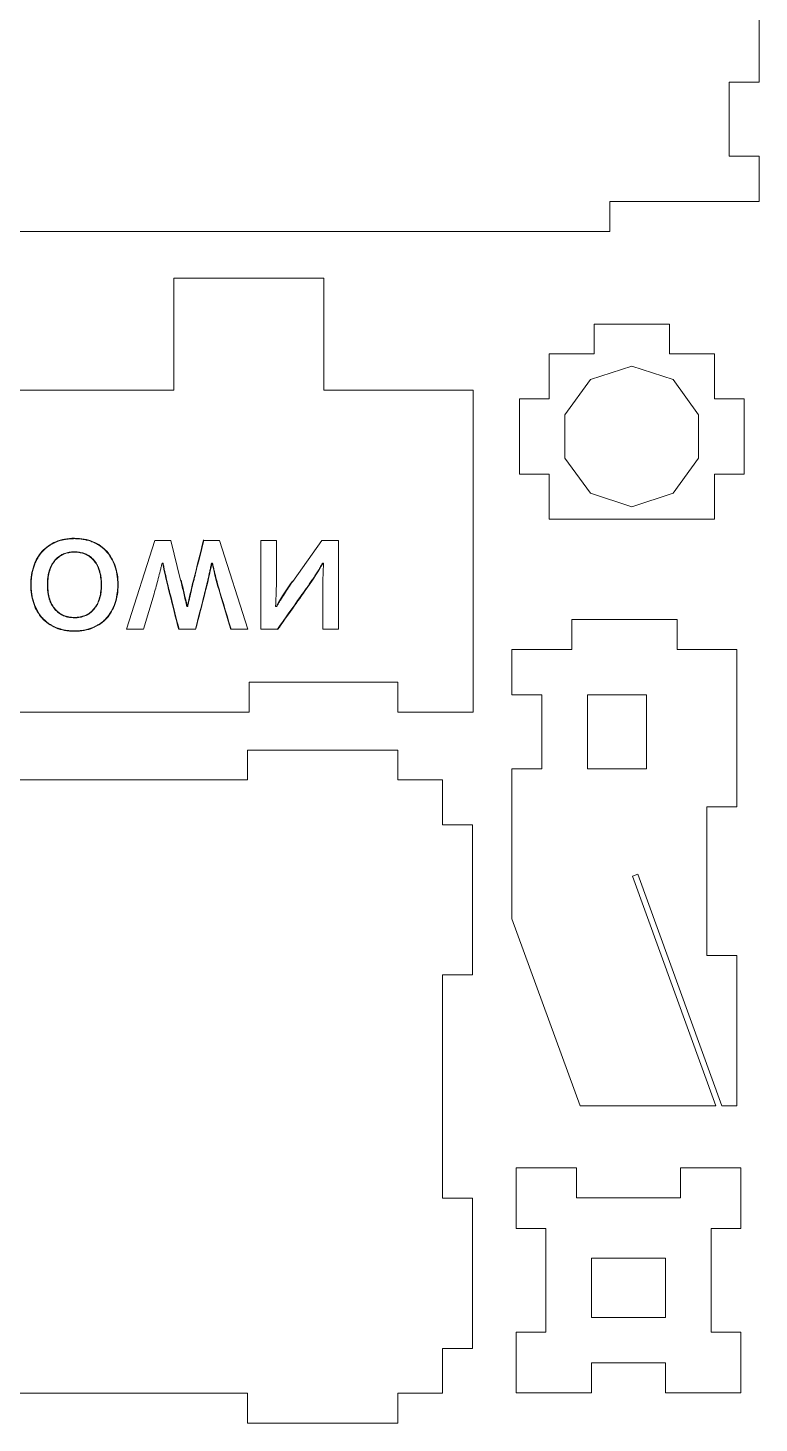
# Model space of a CAD drawing. Header units: millimetres. Extents: x -29 to 266, y -29 to 330.
# Drawn here: x 167.7 to 265.6, y -25 to 161.7 of the extents above; entities that cross this region are included whole.
import ezdxf

# ---------------------------------------------------------------- set-up
doc = ezdxf.new("R2010")
doc.units = ezdxf.units.MM
doc.layers.add('Top$1', color=7, linetype='Continuous', true_color=0xffffff)

msp = doc.modelspace()

# ---------------------------------------------------------------- linework, layer by layer
at = {"layer": 'Top$1', "color": 155, "linetype": 'Continuous', "lineweight": 18}
for p, q in [((265.56, 154.48), (265.56, 204.58)), ((261.56, 154.48), (265.56, 154.48)), ((261.56, 144.58), (261.56, 154.48)), ((265.56, 144.58), (261.56, 144.58)), ((265.56, 138.48), (265.56, 144.58)), ((245.56, 138.48), (265.56, 138.48)), ((245.56, 134.48), (245.56, 138.48)), ((135.46, 134.48), (245.56, 134.48)), ((207.3, 128.23), (187.2, 128.23)), ((187.2, 128.23), (187.2, 113.23)), ((207.3, 113.23), (207.3, 128.23)), ((243.47, 118.09), (243.47, 122.09)), ((243.47, 122.09), (253.57, 122.09)), ((253.57, 122.09), (253.57, 118.09)), ((237.47, 118.09), (243.47, 118.09)), ((237.47, 112.09), (237.47, 118.09)), ((253.57, 118.09), (259.57, 118.09)), ((259.57, 118.09), (259.57, 112.09)), ((248.52, 116.45), (242.99, 114.65)), ((254.05, 114.65), (248.52, 116.45)), ((242.99, 114.65), (239.57, 109.95)), ((257.47, 109.95), (254.05, 114.65)), ((187.2, 113.23), (117.3, 113.23)), ((227.3, 113.23), (207.3, 113.23)), ((227.3, 70.13), (227.3, 113.23)), ((233.47, 112.09), (237.47, 112.09)), ((233.47, 101.99), (233.47, 112.09)), ((259.57, 112.09), (263.57, 112.09)), ((263.57, 112.09), (263.57, 101.99)), ((239.57, 109.95), (239.57, 104.13)), ((257.47, 104.13), (257.47, 109.95)), ((239.57, 104.13), (242.99, 99.43)), ((254.05, 99.43), (257.47, 104.13)), ((237.47, 101.99), (233.47, 101.99)), ((237.47, 95.99), (237.47, 101.99)), ((259.57, 101.99), (259.57, 95.99)), ((263.57, 101.99), (259.57, 101.99)), ((242.99, 99.43), (248.52, 97.63)), ((248.52, 97.63), (254.05, 99.43)), ((259.57, 95.99), (237.47, 95.99)), ((184.68, 93.13), (180.89, 81.23)), ((186.79, 93.13), (184.68, 93.13)), ((188.12, 87.79), (186.79, 93.13)), ((193.34, 93.13), (191.22, 93.13)), ((197.12, 81.23), (193.34, 93.13)), ((198.85, 93.13), (198.85, 81.23)), ((200.94, 93.13), (198.85, 93.13)), ((207.01, 93.13), (203.12, 87.63)), ((209.24, 93.13), (207.01, 93.13)), ((209.24, 81.23), (209.24, 93.13)), ((185.63, 90.08), (185.76, 90.08)), ((192.25, 90.08), (192.38, 90.08)), ((207.12, 90.07), (207.25, 90.07)), ((183.13, 81.23), (184.56, 85.98)), ((189.07, 84.29), (188.94, 84.29)), ((200.97, 84.28), (200.83, 84.28)), ((240.48, 82.54), (254.58, 82.54)), ((240.48, 78.54), (240.48, 82.54)), ((254.58, 82.54), (254.58, 78.54)), ((180.89, 81.23), (183.13, 81.23)), ((187.91, 81.23), (190.1, 81.23)), ((194.88, 81.23), (197.12, 81.23)), ((198.85, 81.23), (201.08, 81.23)), ((207.14, 81.23), (209.24, 81.23)), ((232.48, 78.54), (240.48, 78.54)), ((232.48, 72.44), (232.48, 78.54)), ((254.58, 78.54), (262.58, 78.54)), ((262.58, 78.54), (262.58, 57.44)), ((197.3, 70.13), (197.3, 74.13)), ((197.3, 74.13), (217.2, 74.13)), ((217.2, 74.13), (217.2, 70.13)), ((236.48, 72.44), (232.48, 72.44)), ((236.48, 62.54), (236.48, 72.44)), ((242.58, 72.44), (250.48, 72.44)), ((242.58, 62.54), (242.58, 72.44)), ((250.48, 72.44), (250.48, 62.54)), ((107.2, 70.13), (197.3, 70.13)), ((217.2, 70.13), (227.3, 70.13)), ((217.18, 65.05), (197.08, 65.05)), ((197.08, 65.05), (197.08, 61.05)), ((217.18, 61.05), (217.18, 65.05)), ((232.48, 62.54), (236.48, 62.54)), ((232.48, 42.48), (232.48, 62.54)), ((250.48, 62.54), (242.58, 62.54)), ((197.08, 61.05), (107.18, 61.05)), ((223.18, 61.05), (217.18, 61.05)), ((223.18, 55.05), (223.18, 61.05)), ((258.58, 57.44), (258.58, 37.54)), ((262.58, 57.44), (258.58, 57.44)), ((227.18, 55.05), (223.18, 55.05)), ((227.18, 34.95), (227.18, 55.05)), ((249.31, 48.44), (248.6, 48.18)), ((248.6, 48.18), (259.79, 17.44)), ((260.59, 17.44), (249.31, 48.44)), ((241.59, 17.44), (232.48, 42.48)), ((258.58, 37.54), (262.58, 37.54)), ((262.58, 37.54), (262.58, 17.44)), ((223.18, 5.05), (223.18, 34.95)), ((223.18, 34.95), (227.18, 34.95)), ((259.79, 17.44), (241.59, 17.44)), ((262.58, 17.44), (260.59, 17.44)), ((233.03, 9.11), (241.13, 9.11)), ((233.03, 1.01), (233.03, 9.11)), ((241.13, 9.11), (241.13, 5.11)), ((255.03, 5.11), (255.03, 9.11)), ((255.03, 9.11), (263.13, 9.11)), ((263.13, 9.11), (263.13, 1.01)), ((227.18, 5.05), (223.18, 5.05)), ((227.18, -15.05), (227.18, 5.05)), ((241.13, 5.11), (255.03, 5.11)), ((237.03, 1.01), (233.03, 1.01)), ((237.03, -12.89), (237.03, 1.01)), ((263.13, 1.01), (259.13, 1.01)), ((259.13, 1.01), (259.13, -12.89)), ((243.13, -2.99), (253.03, -2.99)), ((243.13, -10.89), (243.13, -2.99)), ((253.03, -2.99), (253.03, -10.89)), ((253.03, -10.89), (243.13, -10.89)), ((233.03, -20.99), (233.03, -12.89)), ((233.03, -12.89), (237.03, -12.89)), ((259.13, -12.89), (263.13, -12.89)), ((263.13, -12.89), (263.13, -20.99)), ((223.18, -21.05), (223.18, -15.05)), ((223.18, -15.05), (227.18, -15.05)), ((253.03, -16.99), (243.13, -16.99)), ((243.13, -16.99), (243.13, -20.99)), ((253.03, -20.99), (253.03, -16.99)), ((107.18, -21.05), (197.08, -21.05)), ((197.08, -21.05), (197.08, -25.05)), ((217.18, -25.05), (217.18, -21.05)), ((217.18, -21.05), (223.18, -21.05)), ((243.13, -20.99), (233.03, -20.99)), ((263.13, -20.99), (253.03, -20.99)), ((197.08, -25.05), (217.18, -25.05))]:
    msp.add_line(p, q, dxfattribs=at)
for points, knots in [([(179.36, 89.7), (179.1, 90.46), (178.72, 91.11), (177.72, 92.22), (177.11, 92.65), (175.66, 93.25), (174.83, 93.41), (172.98, 93.41), (172.15, 93.26), (170.7, 92.64), (170.09, 92.22), (169.09, 91.12), (168.71, 90.46), (168.19, 88.94), (168.06, 88.1), (168.06, 86.27), (168.19, 85.43), (168.45, 84.67)], [0, 0, 0, 0, 0.125683, 0.125683, 0.251404, 0.251404, 0.376919, 0.376919, 0.501978, 0.501978, 0.627244, 0.627244, 0.751712, 0.751712, 0.875856, 0.875856, 1, 1, 1, 1]), ([(179.31, 89.68), (179.18, 90.06), (179.02, 90.42), (178.72, 90.94), (178.61, 91.1), (178.46, 91.3), (178.43, 91.34), (178.36, 91.42), (178.33, 91.46), (178.24, 91.58), (178.17, 91.65), (177.83, 92.01), (177.52, 92.26), (177.14, 92.51), (177.1, 92.53), (177.01, 92.58), (176.97, 92.61), (176.84, 92.68), (176.66, 92.77), (176.48, 92.86), (176.3, 92.93), (176.2, 92.97), (175.92, 93.07), (175.73, 93.13), (175.49, 93.19), (175.44, 93.2), (175.34, 93.22), (175.19, 93.25), (175.04, 93.27), (174.75, 93.31), (174.55, 93.33), (174.25, 93.35), (174.15, 93.35), (173.96, 93.36), (173.86, 93.36), (173.56, 93.35), (173.36, 93.34), (173.11, 93.32), (173.06, 93.31), (172.96, 93.3), (172.81, 93.28), (172.66, 93.26), (172.37, 93.2), (172.18, 93.15), (171.89, 93.07), (171.8, 93.04), (171.61, 92.97), (171.52, 92.94), (171.38, 92.88), (171.33, 92.86), (171.24, 92.81), (171.2, 92.79), (171.06, 92.73), (170.8, 92.59), (170.38, 92.32), (169.99, 92.01), (169.78, 91.8), (169.68, 91.69), (169.64, 91.65), (169.57, 91.58), (169.54, 91.54), (169.25, 91.2), (169.03, 90.86), (168.82, 90.46), (168.8, 90.42), (168.76, 90.33), (168.74, 90.28), (168.68, 90.15), (168.6, 89.96), (168.53, 89.77), (168.46, 89.59), (168.43, 89.49), (168.35, 89.21), (168.3, 89.01), (168.22, 88.62), (168.19, 88.43), (168.16, 88.13), (168.15, 88.03), (168.13, 87.83), (168.12, 87.63), (168.11, 87.43), (168.11, 87.23), (168.11, 87.13), (168.11, 86.84), (168.12, 86.64), (168.15, 86.24), (168.18, 86.05), (168.24, 85.65), (168.28, 85.46), (168.34, 85.21), (168.35, 85.16), (168.38, 85.07), (168.42, 84.92), (168.46, 84.78), (168.5, 84.68)], [0, 0, 0, 0, 0.0625, 0.0625, 0.09375, 0.09375, 0.101562, 0.101562, 0.109375, 0.109375, 0.125, 0.125, 0.1875, 0.1875, 0.195312, 0.195312, 0.203125, 0.203125, 0.21875, 0.234375, 0.234375, 0.25, 0.25, 0.28125, 0.28125, 0.289062, 0.289062, 0.296875, 0.3125, 0.3125, 0.34375, 0.34375, 0.359375, 0.359375, 0.375, 0.375, 0.40625, 0.40625, 0.414062, 0.414062, 0.421875, 0.4375, 0.4375, 0.46875, 0.46875, 0.484375, 0.484375, 0.5, 0.5, 0.507812, 0.507812, 0.515625, 0.515625, 0.53125, 0.5625, 0.59375, 0.609375, 0.609375, 0.617187, 0.617187, 0.625, 0.625, 0.6875, 0.6875, 0.695312, 0.695312, 0.703125, 0.703125, 0.71875, 0.734375, 0.734375, 0.75, 0.75, 0.78125, 0.78125, 0.8125, 0.8125, 0.828125, 0.828125, 0.84375, 0.859375, 0.859375, 0.875, 0.875, 0.90625, 0.90625, 0.9375, 0.9375, 0.96875, 0.96875, 0.976562, 0.976562, 0.984375, 1, 1, 1, 1]), ([(172.45, 91.32), (172.64, 91.4), (172.84, 91.47), (173.24, 91.55), (173.45, 91.58), (173.71, 91.6), (173.76, 91.6), (173.86, 91.6), (173.91, 91.6), (174.07, 91.6), (174.17, 91.59), (174.48, 91.57), (174.68, 91.53), (174.94, 91.47), (174.99, 91.45), (175.08, 91.42), (175.18, 91.39), (175.28, 91.35), (175.38, 91.32), (175.42, 91.29), (175.56, 91.23), (175.65, 91.18), (175.79, 91.1), (175.83, 91.08), (175.9, 91.03), (175.92, 91.02), (175.96, 90.99), (176.15, 90.85), (176.32, 90.7), (176.53, 90.47), (176.6, 90.39), (176.68, 90.28), (176.69, 90.26), (176.72, 90.22), (176.77, 90.16), (176.81, 90.09), (176.94, 89.87), (177.04, 89.69), (177.16, 89.4), (177.19, 89.31), (177.25, 89.16), (177.26, 89.11), (177.29, 89.01), (177.31, 88.96), (177.38, 88.71), (177.42, 88.51), (177.48, 88.1), (177.5, 87.9), (177.52, 87.59), (177.53, 87.49), (177.53, 87.34), (177.53, 87.28), (177.53, 87.18), (177.53, 87.13), (177.53, 86.87), (177.52, 86.66), (177.48, 86.26), (177.45, 86.05), (177.38, 85.65), (177.33, 85.45), (177.26, 85.25)], [0, 0, 0, 0, 0.0625, 0.0625, 0.125, 0.125, 0.140625, 0.140625, 0.15625, 0.15625, 0.1875, 0.1875, 0.25, 0.25, 0.265625, 0.265625, 0.28125, 0.296875, 0.296875, 0.3125, 0.3125, 0.34375, 0.34375, 0.359375, 0.359375, 0.367188, 0.367188, 0.375, 0.4375, 0.4375, 0.46875, 0.46875, 0.476563, 0.476563, 0.484375, 0.5, 0.5, 0.5625, 0.5625, 0.59375, 0.59375, 0.609375, 0.609375, 0.625, 0.625, 0.6875, 0.6875, 0.75, 0.75, 0.78125, 0.78125, 0.796875, 0.796875, 0.8125, 0.8125, 0.875, 0.875, 0.9375, 0.9375, 1, 1, 1, 1]), ([(172.47, 91.28), (172.9, 91.46), (173.39, 91.55), (174.43, 91.55), (174.9, 91.46), (175.78, 91.09), (176.16, 90.82), (176.79, 90.1), (177.03, 89.64), (177.39, 88.55), (177.48, 87.91), (177.48, 86.45), (177.39, 85.82), (177.21, 85.27)], [0, 0, 0, 0, 0.165226, 0.165226, 0.331526, 0.331526, 0.497369, 0.497369, 0.66409, 0.66409, 0.832045, 0.832045, 1, 1, 1, 1]), ([(191.18, 93.18), (190.74, 91.39), (190.29, 89.6), (189.54, 86.59), (189.27, 85.43), (189.03, 84.34)], [0, 0, 0, 0, 0.596387, 0.596387, 1, 1, 1, 1]), ([(191.22, 93.13), (190.86, 91.66), (190.49, 90.19), (190.07, 88.53), (190, 88.26), (189.94, 87.98), (189.89, 87.8), (189.87, 87.71), (189.75, 87.25), (189.66, 86.88), (189.49, 86.14), (189.4, 85.77), (189.28, 85.22), (189.21, 84.94), (189.15, 84.66), (189.11, 84.48), (189.09, 84.38), (189.07, 84.29)], [0, 0, 0, 0, 0.5, 0.5, 0.5625, 0.59375, 0.59375, 0.625, 0.625, 0.75, 0.75, 0.875, 0.875, 0.9375, 0.96875, 0.96875, 1, 1, 1, 1]), ([(200.83, 84.28), (200.84, 84.46), (200.85, 84.65), (200.87, 85.02), (200.88, 85.2), (200.9, 85.75), (200.91, 86.12), (200.93, 86.68), (200.93, 86.86), (200.94, 87.23), (200.94, 87.41), (200.94, 87.69), (200.94, 87.78), (200.94, 87.97), (200.94, 88.24), (200.94, 90), (200.94, 91.66), (200.94, 93.13)], [0, 0, 0, 0, 0.0625, 0.0625, 0.125, 0.125, 0.25, 0.25, 0.3125, 0.3125, 0.375, 0.375, 0.40625, 0.40625, 0.4375, 0.5, 1, 1, 1, 1]), ([(168.45, 84.67), (168.71, 83.91), (169.09, 83.25), (170.09, 82.15), (170.7, 81.72), (172.15, 81.11), (172.98, 80.96), (174.83, 80.96), (175.66, 81.11), (177.11, 81.72), (177.72, 82.15), (178.72, 83.25), (179.1, 83.91), (179.62, 85.43), (179.75, 86.27), (179.75, 88.1), (179.62, 88.94), (179.36, 89.7)], [0, 0, 0, 0, 0.124112, 0.124112, 0.2486, 0.2486, 0.373295, 0.373295, 0.498443, 0.498443, 0.623384, 0.623384, 0.748705, 0.748705, 0.874353, 0.874353, 1, 1, 1, 1]), ([(168.5, 84.68), (168.56, 84.49), (168.63, 84.31), (168.8, 83.94), (168.89, 83.77), (169.09, 83.42), (169.2, 83.26), (169.35, 83.06), (169.38, 83.02), (169.44, 82.94), (169.48, 82.9), (169.57, 82.79), (169.64, 82.71), (169.98, 82.35), (170.29, 82.1), (170.67, 81.86), (170.71, 81.84), (170.8, 81.78), (170.93, 81.71), (171.15, 81.59), (171.33, 81.51), (171.52, 81.43), (171.61, 81.4), (171.8, 81.33), (171.94, 81.28), (172.08, 81.24), (172.18, 81.22), (172.23, 81.2), (172.47, 81.14), (172.67, 81.11), (173.06, 81.05), (173.26, 81.03), (173.56, 81.02), (173.66, 81.01), (173.86, 81.01), (173.95, 81.01), (174.15, 81.01), (174.25, 81.02), (174.4, 81.03), (174.45, 81.03), (174.55, 81.04), (174.6, 81.04), (174.85, 81.07), (175.05, 81.09), (175.64, 81.21), (176.02, 81.32), (176.43, 81.49), (176.48, 81.51), (176.57, 81.55), (176.71, 81.62), (177.02, 81.78), (177.43, 82.04), (177.82, 82.36), (178.03, 82.57), (178.12, 82.66), (178.13, 82.68), (178.17, 82.71), (178.22, 82.77), (178.53, 83.13), (178.78, 83.5), (178.99, 83.9), (179.01, 83.95), (179.05, 84.04), (179.08, 84.08), (179.14, 84.22), (179.18, 84.31), (179.25, 84.5), (179.28, 84.59), (179.35, 84.78), (179.38, 84.87), (179.52, 85.35), (179.59, 85.74), (179.65, 86.19), (179.65, 86.24), (179.66, 86.34), (179.68, 86.49), (179.69, 86.64), (179.7, 86.93), (179.7, 87.13), (179.7, 87.53), (179.69, 87.73), (179.66, 88.12), (179.63, 88.32), (179.57, 88.71), (179.53, 88.91), (179.46, 89.2), (179.43, 89.3), (179.38, 89.49), (179.35, 89.59), (179.31, 89.68)], [0, 0, 0, 0, 0.03125, 0.03125, 0.0625, 0.0625, 0.09375, 0.09375, 0.101562, 0.101562, 0.109375, 0.109375, 0.125, 0.125, 0.1875, 0.1875, 0.195312, 0.195312, 0.203125, 0.21875, 0.234375, 0.234375, 0.25, 0.25, 0.265625, 0.273437, 0.273437, 0.28125, 0.28125, 0.3125, 0.3125, 0.34375, 0.34375, 0.359375, 0.359375, 0.375, 0.375, 0.390625, 0.390625, 0.398437, 0.398437, 0.40625, 0.40625, 0.4375, 0.4375, 0.5, 0.5, 0.507812, 0.507812, 0.515625, 0.53125, 0.5625, 0.59375, 0.609375, 0.609375, 0.613281, 0.613281, 0.617187, 0.625, 0.6875, 0.6875, 0.695312, 0.695312, 0.703125, 0.703125, 0.71875, 0.71875, 0.734375, 0.734375, 0.75, 0.75, 0.8125, 0.8125, 0.820312, 0.820312, 0.828125, 0.84375, 0.84375, 0.875, 0.875, 0.90625, 0.90625, 0.9375, 0.9375, 0.96875, 0.96875, 0.984375, 0.984375, 1, 1, 1, 1]), ([(172.45, 83.04), (172.26, 83.12), (172.08, 83.22), (171.82, 83.39), (171.71, 83.47), (171.62, 83.55), (171.58, 83.59), (171.56, 83.61), (171.5, 83.66), (171.46, 83.7), (171.28, 83.88), (171.15, 84.04), (171.01, 84.26), (170.98, 84.3), (170.94, 84.37), (170.93, 84.39), (170.9, 84.44), (170.84, 84.55), (170.78, 84.67), (170.69, 84.86), (170.65, 84.95), (170.6, 85.1), (170.58, 85.15), (170.55, 85.25), (170.53, 85.29), (170.49, 85.44), (170.46, 85.54), (170.43, 85.7), (170.41, 85.75), (170.39, 85.85), (170.38, 85.9), (170.34, 86.16), (170.31, 86.36), (170.28, 86.77), (170.28, 86.98), (170.28, 87.39), (170.28, 87.6), (170.31, 87.91), (170.32, 88.01), (170.34, 88.22), (170.36, 88.32), (170.41, 88.62), (170.46, 88.83), (170.53, 89.07), (170.55, 89.12), (170.58, 89.22), (170.62, 89.32), (170.67, 89.44), (170.7, 89.51), (170.72, 89.56), (170.73, 89.58), (170.82, 89.79), (170.92, 89.97), (171.09, 90.23), (171.16, 90.32), (171.25, 90.44), (171.29, 90.48), (171.34, 90.53), (171.36, 90.55), (171.39, 90.59), (171.56, 90.76), (171.73, 90.91), (171.99, 91.08), (172.12, 91.16), (172.26, 91.23), (172.36, 91.28), (172.4, 91.3), (172.45, 91.32)], [0, 0, 0, 0, 0.0625, 0.0625, 0.09375, 0.101563, 0.101563, 0.109375, 0.109375, 0.125, 0.125, 0.1875, 0.1875, 0.203125, 0.203125, 0.210938, 0.210938, 0.21875, 0.25, 0.25, 0.28125, 0.28125, 0.296875, 0.296875, 0.3125, 0.3125, 0.34375, 0.34375, 0.359375, 0.359375, 0.375, 0.375, 0.4375, 0.4375, 0.5, 0.5, 0.5625, 0.5625, 0.59375, 0.59375, 0.625, 0.625, 0.6875, 0.6875, 0.703125, 0.703125, 0.71875, 0.734375, 0.742187, 0.742187, 0.75, 0.75, 0.8125, 0.8125, 0.84375, 0.84375, 0.859375, 0.859375, 0.867187, 0.867187, 0.875, 0.9375, 0.9375, 0.96875, 0.984375, 0.984375, 1, 1, 1, 1]), ([(172.47, 83.09), (172.03, 83.26), (171.66, 83.54), (171.02, 84.27), (170.77, 84.72), (170.42, 85.82), (170.33, 86.45), (170.33, 87.91), (170.41, 88.55), (170.78, 89.64), (171.02, 90.1), (171.66, 90.82), (172.03, 91.09), (172.47, 91.28)], [0, 0, 0, 0, 0.165987, 0.165987, 0.333609, 0.333609, 0.500926, 0.500926, 0.668244, 0.668244, 0.83494, 0.83494, 1, 1, 1, 1]), ([(184.56, 85.98), (184.66, 86.32), (184.76, 86.66), (184.95, 87.34), (185.04, 87.68), (185.22, 88.37), (185.3, 88.71), (185.43, 89.22), (185.47, 89.4), (185.53, 89.65), (185.55, 89.74), (185.59, 89.91), (185.61, 90), (185.63, 90.08)], [0, 0, 0, 0, 0.25, 0.25, 0.5, 0.5, 0.75, 0.75, 0.875, 0.875, 0.9375, 0.9375, 1, 1, 1, 1]), ([(185.72, 90.03), (185.98, 88.73), (186.29, 87.39), (187.05, 84.41), (187.46, 82.8), (187.87, 81.18)], [0, 0, 0, 0, 0.458703, 0.458703, 1, 1, 1, 1]), ([(185.76, 90.08), (185.78, 89.99), (185.8, 89.9), (185.84, 89.71), (185.9, 89.43), (186.03, 88.78), (186.16, 88.23), (186.33, 87.49), (186.42, 87.12), (186.55, 86.57), (186.6, 86.38), (186.67, 86.11), (186.69, 86.01), (186.74, 85.83), (187.14, 84.27), (187.54, 82.7), (187.91, 81.23)], [0, 0, 0, 0, 0.03125, 0.03125, 0.0625, 0.125, 0.25, 0.25, 0.375, 0.375, 0.4375, 0.4375, 0.46875, 0.46875, 0.5, 1, 1, 1, 1]), ([(190.1, 81.23), (190.47, 82.7), (190.85, 84.17), (191.25, 85.74), (191.27, 85.83), (191.32, 86.01), (191.34, 86.11), (191.41, 86.38), (191.55, 86.93), (191.68, 87.49), (191.85, 88.23), (191.94, 88.6), (192.05, 89.15), (192.11, 89.43), (192.17, 89.71), (192.21, 89.9), (192.23, 89.99), (192.25, 90.08)], [0, 0, 0, 0, 0.5, 0.5, 0.53125, 0.53125, 0.5625, 0.5625, 0.625, 0.75, 0.75, 0.875, 0.875, 0.9375, 0.96875, 0.96875, 1, 1, 1, 1]), ([(190.13, 81.18), (190.55, 82.8), (190.96, 84.41), (191.72, 87.38), (192.02, 88.72), (192.29, 90.03)], [0, 0, 0, 0, 0.543022, 0.543022, 1, 1, 1, 1]), ([(192.34, 90.03), (192.67, 88.6), (193.02, 87.24), (193.88, 84.37), (194.36, 82.78), (194.84, 81.18)], [0, 0, 0, 0, 0.444495, 0.444495, 1, 1, 1, 1]), ([(192.38, 90.08), (192.4, 89.99), (192.42, 89.9), (192.47, 89.71), (192.53, 89.43), (192.6, 89.15), (192.74, 88.59), (192.83, 88.22), (193.02, 87.48), (193.12, 87.11), (193.28, 86.55), (193.33, 86.37), (193.4, 86.14), (193.41, 86.1), (193.44, 86), (193.45, 85.96), (193.5, 85.82), (193.97, 84.26), (194.44, 82.7), (194.88, 81.23)], [0, 0, 0, 0, 0.03125, 0.03125, 0.0625, 0.125, 0.125, 0.25, 0.25, 0.375, 0.375, 0.4375, 0.4375, 0.453125, 0.453125, 0.46875, 0.46875, 0.5, 1, 1, 1, 1]), ([(201.08, 81.23), (202.11, 82.69), (203.14, 84.15), (204.43, 85.97), (204.69, 86.33), (205.01, 86.79), (205.07, 86.88), (205.2, 87.06), (205.39, 87.34), (205.58, 87.62), (205.83, 87.99), (205.95, 88.17), (206.19, 88.55), (206.31, 88.74), (206.55, 89.11), (206.67, 89.3), (206.84, 89.59), (206.92, 89.74), (207.01, 89.88), (207.06, 89.98), (207.09, 90.03), (207.12, 90.07)], [0, 0, 0, 0, 0.5, 0.5, 0.625, 0.625, 0.65625, 0.65625, 0.6875, 0.75, 0.75, 0.8125, 0.8125, 0.875, 0.875, 0.9375, 0.9375, 0.96875, 0.984375, 0.984375, 1, 1, 1, 1]), ([(201.1, 81.18), (202.42, 83.04), (203.74, 84.9), (205.91, 87.99), (206.61, 89.08), (207.15, 90.02)], [0, 0, 0, 0, 0.603477, 0.603477, 1, 1, 1, 1]), ([(207.25, 90.07), (207.24, 89.89), (207.24, 89.71), (207.22, 89.34), (207.21, 89.15), (207.19, 88.6), (207.18, 88.23), (207.16, 87.68), (207.15, 87.5), (207.15, 87.13), (207.14, 86.94), (207.14, 86.71), (207.14, 86.67), (207.14, 86.58), (207.14, 86.53), (207.14, 86.39), (207.14, 86.12), (207.14, 84.36), (207.14, 82.71), (207.14, 81.23)], [0, 0, 0, 0, 0.0625, 0.0625, 0.125, 0.125, 0.25, 0.25, 0.3125, 0.3125, 0.375, 0.375, 0.390625, 0.390625, 0.40625, 0.40625, 0.4375, 0.5, 1, 1, 1, 1]), ([(188.94, 84.29), (188.92, 84.36), (188.91, 84.44), (188.88, 84.58), (188.83, 84.8), (188.78, 85.02), (188.68, 85.46), (188.62, 85.75), (188.41, 86.63), (188.27, 87.21), (188.12, 87.79)], [0, 0, 0, 0, 0.0625, 0.0625, 0.125, 0.25, 0.25, 0.5, 0.5, 1, 1, 1, 1]), ([(203.12, 87.63), (202.92, 87.36), (202.73, 87.09), (202.36, 86.54), (202.18, 86.26), (201.83, 85.7), (201.65, 85.42), (201.39, 84.99), (201.26, 84.78), (201.14, 84.57), (201.05, 84.42), (201.01, 84.35), (200.97, 84.28)], [0, 0, 0, 0, 0.25, 0.25, 0.5, 0.5, 0.75, 0.75, 0.875, 0.9375, 0.9375, 1, 1, 1, 1]), ([(177.26, 85.25), (177.22, 85.13), (177.18, 85.02), (177.08, 84.79), (177.03, 84.67), (176.92, 84.45), (176.86, 84.35), (176.76, 84.19), (176.72, 84.14), (176.65, 84.04), (176.61, 83.99), (176.49, 83.84), (176.4, 83.75), (176.22, 83.58), (176.13, 83.5), (175.98, 83.38), (175.9, 83.33), (175.82, 83.28), (175.77, 83.25), (175.74, 83.23), (175.61, 83.15), (175.49, 83.1), (175.26, 83), (175.15, 82.96), (174.97, 82.9), (174.91, 82.89), (174.81, 82.87), (174.78, 82.86), (174.72, 82.85), (174.57, 82.81), (174.41, 82.79), (174.17, 82.77), (174.04, 82.77), (173.79, 82.77), (173.67, 82.77), (173.48, 82.79), (173.42, 82.79), (173.29, 82.81), (173.23, 82.82), (173.05, 82.85), (172.93, 82.88), (172.69, 82.95), (172.57, 82.99), (172.45, 83.04)], [0, 0, 0, 0, 0.0625, 0.0625, 0.125, 0.125, 0.1875, 0.1875, 0.21875, 0.21875, 0.25, 0.25, 0.3125, 0.3125, 0.375, 0.375, 0.40625, 0.421875, 0.421875, 0.4375, 0.4375, 0.5, 0.5, 0.5625, 0.5625, 0.59375, 0.59375, 0.609375, 0.609375, 0.625, 0.6875, 0.6875, 0.75, 0.75, 0.8125, 0.8125, 0.84375, 0.84375, 0.875, 0.875, 0.9375, 0.9375, 1, 1, 1, 1]), ([(177.21, 85.27), (177.03, 84.72), (176.79, 84.26), (176.15, 83.54), (175.78, 83.27), (174.9, 82.9), (174.43, 82.82), (173.39, 82.82), (172.9, 82.9), (172.47, 83.09)], [0, 0, 0, 0, 0.251054, 0.251054, 0.50079, 0.50079, 0.751203, 0.751203, 1, 1, 1, 1])]:
    msp.add_open_spline(points, degree=3, knots=knots, dxfattribs=at)
for points in [[(188.98, 84.34), (188.75, 85.46), (188.48, 86.61), (188.17, 87.8)], [(203.08, 87.66), (202.39, 86.7), (201.68, 85.59), (200.94, 84.33)]]:
    msp.add_open_spline(points, degree=3, dxfattribs=at)

doc.saveas('drawing.dxf')
